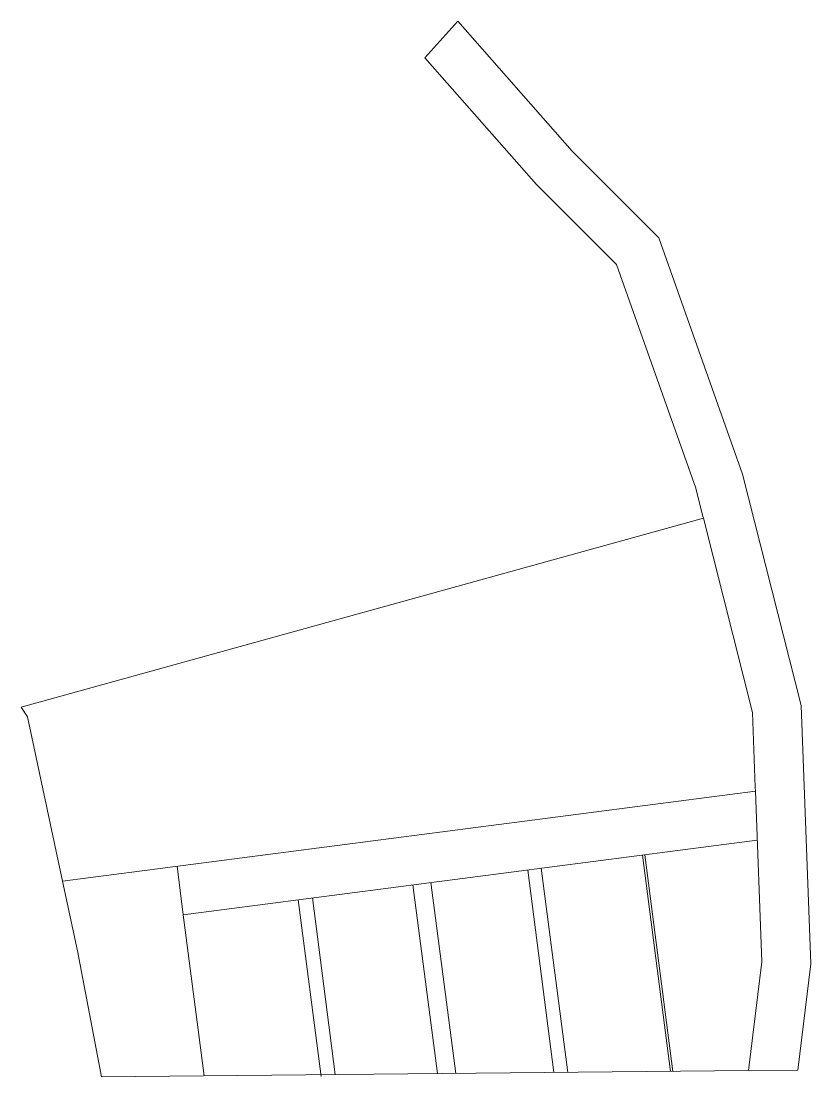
# Model space of a CAD drawing. Header units: metres. Extents: x 7512009.6 to 7512074.2, y 4687662.1 to 4687748.4.
import ezdxf

# ---------------------------------------------------------------- set-up
doc = ezdxf.new("R2010")
doc.units = ezdxf.units.M
for name, color, linetype, lineweight in [('Ndarjet', 5, 'Continuous', 0), ('Ndarjet v2', 1, 'Continuous', 0), ('Parc-Kojshi', 251, 'Continuous', 0), ('Parcela Baze', 7, 'Continuous', 0)]:
    doc.layers.add(name, color=color, linetype=linetype, lineweight=lineweight)

msp = doc.modelspace()

# ---------------------------------------------------------------- linework, layer by layer
at = {"layer": 'Ndarjet', "flags": 128}
for points in [[(7512069.82, 4687681.465), (7512022.863, 4687675.372)], [(7512062.919, 4687662.568), (7512060.622, 4687680.271)], [(7512022.863, 4687675.372), (7512022.349, 4687679.339)], [(7512054.312, 4687662.485), (7512052.147, 4687679.172)], [(7512045.145, 4687662.396), (7512043.12, 4687678)], [(7512035.292, 4687662.3), (7512033.419, 4687676.742)], [(7512024.573, 4687662.196), (7512022.863, 4687675.372)]]:
    msp.add_lwpolyline(points, dxfattribs=at)
at = {"layer": 'Ndarjet v2', "flags": 128}
for points in [[(7512069.82, 4687681.465), (7512022.863, 4687675.372)], [(7512062.723, 4687662.566), (7512060.428, 4687680.246)], [(7512022.863, 4687675.372), (7512022.349, 4687679.339)], [(7512053.185, 4687662.474), (7512051.037, 4687679.028)], [(7512043.648, 4687662.381), (7512041.646, 4687677.809)], [(7512034.128, 4687662.149), (7512032.255, 4687676.59)], [(7512024.573, 4687662.196), (7512022.863, 4687675.372)]]:
    msp.add_lwpolyline(points, dxfattribs=at)
at = {"layer": 'Parc-Kojshi', "flags": 128}
for points in [[(7512061.767, 4687730.71), (7512054.687, 4687737.8), (7512045.317, 4687748.43), (7512042.625, 4687745.435), (7512051.769, 4687735.062), (7512057.717, 4687729.105), (7512057.941, 4687728.88), (7512058.299, 4687728.522), (7512064.784, 4687710.239), (7512065.366, 4687707.942), (7512065.406, 4687707.782), (7512069.425, 4687691.918), (7512069.656, 4687685.795), (7512069.668, 4687685.478), (7512070.196, 4687671.522), (7512069.101, 4687662.628), (7512073.136, 4687662.667), (7512074.205, 4687671.352), (7512073.406, 4687692.491), (7512068.616, 4687711.401)], [(7512065.406, 4687707.782), (7512009.591, 4687692.336), (7512010.107, 4687691.553), (7512012.991, 4687678.125), (7512069.668, 4687685.478), (7512069.656, 4687685.795), (7512069.425, 4687691.918)]]:
    msp.add_lwpolyline(points, close=True, dxfattribs=at)
at = {"layer": 'Parcela Baze', "flags": 128}
msp.add_lwpolyline([(7512069.668, 4687685.478), (7512012.991, 4687678.125), (7512014.216, 4687672.423), (7512016.162, 4687662.115), (7512069.101, 4687662.628), (7512070.196, 4687671.522)], close=True, dxfattribs=at)

doc.saveas('drawing.dxf')
